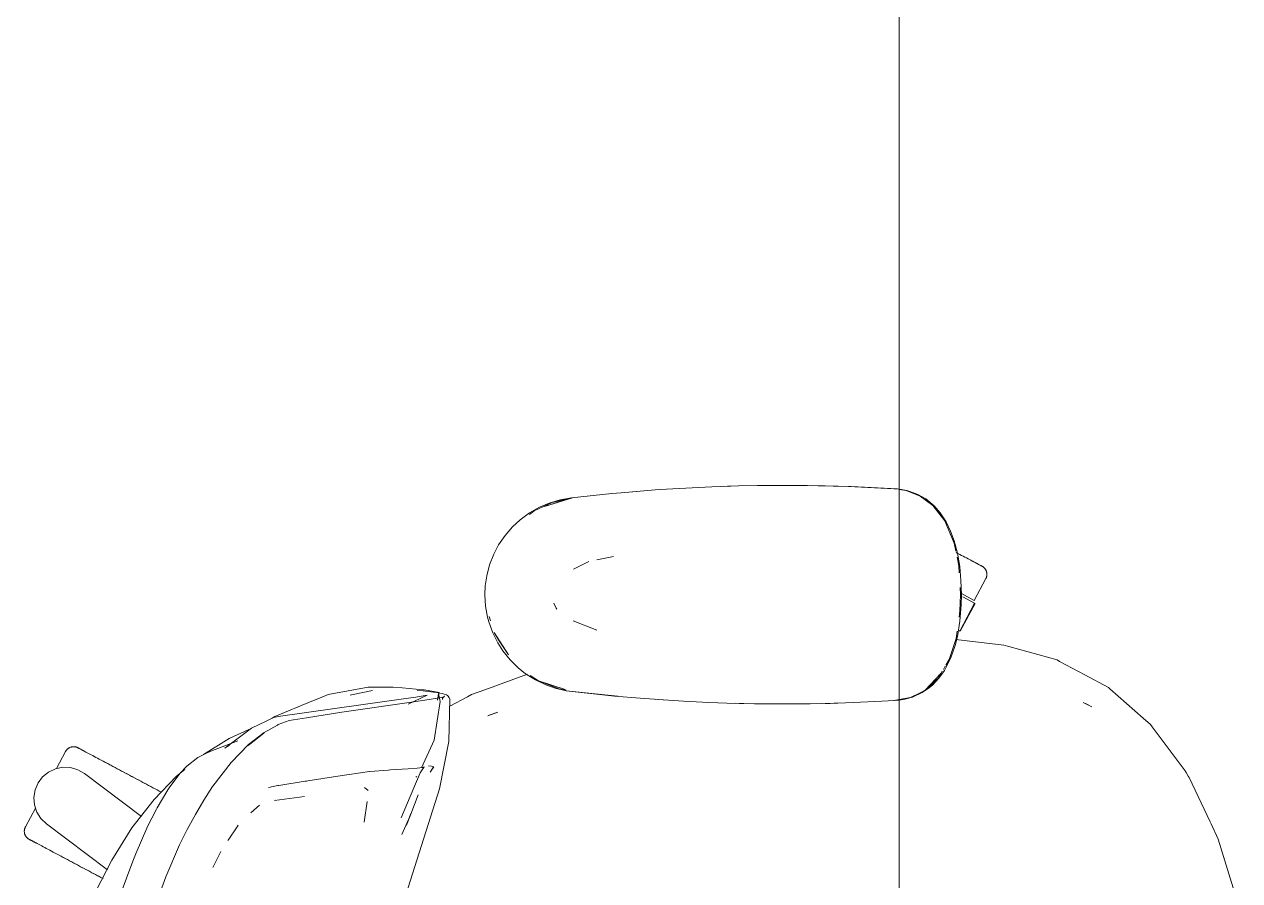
# Model space of a CAD drawing. Header units: millimetres. Extents: x 155927 to 326028, y -36033 to 97293.
# Drawn here: x 221477 to 222016, y 33320 to 33700 of the extents above; entities that cross this region are included whole.
import ezdxf

# ---------------------------------------------------------------- set-up
doc = ezdxf.new("R2010")
doc.units = ezdxf.units.MM
doc.header["$MEASUREMENT"] = 0
doc.layers.add('G-IMPT', color=8, linetype='CONTINUOUS', lineweight=9)
doc.layers.add('I-FURN', color=8, linetype='CONTINUOUS', lineweight=9)

msp = doc.modelspace()

# ---------------------------------------------------------------- linework, layer by layer
at = {"layer": 'G-IMPT'}
for p, q in [((221741.88, 33492.08), (221737.75, 33491.73)), ((221756.94, 33493.32), (221741.88, 33492.08)), ((221748.75, 33492.67), (221747.08, 33492.5)), ((221756.94, 33493.32), (221762.02, 33493.65)), ((221762.02, 33493.65), (221776.16, 33494.46)), ((221782.19, 33494.71), (221776.16, 33494.46)), ((221782.19, 33494.71), (221793.95, 33495.1)), ((221787.07, 33494.85), (221789.01, 33494.96)), ((221789.01, 33494.96), (221790.5, 33494.98)), ((221802.36, 33495.27), (221793.95, 33495.1)), ((221802.36, 33495.27), (221813.16, 33495.35)), ((221802.36, 33495.27), (221822.55, 33495.31)), ((221802.36, 33495.27), (221832.38, 33495.15)), ((221832.38, 33495.15), (221813.16, 33495.35)), ((221822.44, 33495.27), (221824.59, 33495.29)), ((221822.55, 33495.31), (221832.38, 33495.15)), ((221822.55, 33495.31), (221843.94, 33494.81)), ((221822.55, 33495.31), (221842.74, 33494.85)), ((221824.59, 33495.29), (221826.5, 33495.22)), ((221832.38, 33495.15), (221843.94, 33494.81)), ((221843.94, 33494.81), (221842.74, 33494.85)), ((221842.74, 33494.85), (221864.52, 33493.76)), ((221842.74, 33494.85), (221862.91, 33493.87)), ((221843.94, 33494.81), (221864.52, 33493.76)), ((221864.52, 33493.76), (221862.91, 33493.87)), ((221864.52, 33493.76), (221866.17, 33493.51)), ((221868.38, 33493.04), (221865.21, 33493.52)), ((221868.56, 33493.06), (221866.17, 33493.51)), ((221868.38, 33493.04), (221874.58, 33490.63)), ((221868.56, 33493.06), (221869.91, 33492.7)), ((221873.55, 33491.3), (221869.91, 33492.7)), ((221711.37, 33487.78), (221703.3, 33484.04)), ((221705.68, 33485.65), (221709.92, 33487.46)), ((221720.34, 33489.82), (221707.87, 33485.99)), ((221707.87, 33485.99), (221717.02, 33488.91)), ((221709.92, 33487.46), (221714.78, 33488.93)), ((221711.37, 33487.78), (221719.77, 33489.7)), ((221719.82, 33489.82), (221714.78, 33488.93)), ((221720.34, 33489.82), (221717.02, 33488.91)), ((221737.75, 33491.73), (221719.82, 33489.82)), ((221873.55, 33491.3), (221876.98, 33489.34)), ((221874.58, 33490.63), (221880.2, 33486.47)), ((221876.98, 33489.34), (221880.72, 33486.27)), ((221697.15, 33480.14), (221701.24, 33483.14)), ((221701.19, 33482.45), (221703.3, 33484.04)), ((221705.68, 33485.65), (221701.24, 33483.14)), ((221880.2, 33486.47), (221885.42, 33479.68)), ((221883.39, 33483.23), (221880.72, 33486.27)), ((221886.04, 33479.18), (221883.39, 33483.23)), ((221690.39, 33473.14), (221693.71, 33476.98)), ((221697.15, 33480.14), (221693.71, 33476.98)), ((221885.42, 33479.68), (221887.26, 33475.28)), ((221886.04, 33479.18), (221888.03, 33475.11)), ((221687.56, 33468.98), (221690.39, 33473.14)), ((221889.59, 33469.66), (221887.26, 33475.28)), ((221889.61, 33470.77), (221888.03, 33475.11)), ((221889.61, 33470.77), (221891.04, 33465.29)), ((221687.56, 33468.98), (221685.37, 33464.81)), ((221889.59, 33469.66), (221890.3, 33466.2)), ((221892.04, 33459.36), (221891.04, 33465.29)), ((221682.28, 33455.23), (221683.54, 33460.1)), ((221685.37, 33464.81), (221683.54, 33460.1)), ((221720.71, 33458.25), (221727.49, 33461.52)), ((221738.54, 33463.86), (221731.1, 33462.28)), ((221890.86, 33463.45), (221891.63, 33459.7)), ((221891.63, 33459.7), (221891.82, 33456.49)), ((221682.28, 33455.23), (221681.63, 33450.72)), ((221892.04, 33459.36), (221892.61, 33453.21)), ((221681.46, 33446.87), (221681.63, 33450.72)), ((221892.22, 33449.98), (221892.41, 33446.87)), ((221892.79, 33446.87), (221892.61, 33453.21)), ((221681.46, 33446.87), (221681.75, 33441.83)), ((221892.18, 33439.71), (221892.41, 33446.87)), ((221892.7, 33442.37), (221892.79, 33446.87)), ((221681.75, 33441.83), (221682.63, 33436.88)), ((221712.07, 33443.05), (221713.09, 33440.82)), ((221713.09, 33440.82), (221713.38, 33440.37)), ((221892.18, 33439.71), (221891.79, 33436.93)), ((221892.7, 33442.37), (221892.12, 33435.05)), ((221682.63, 33436.88), (221683.2, 33434.76)), ((221684.91, 33429.98), (221683.2, 33434.76)), ((221684, 33435.19), (221683.38, 33437.22)), ((221731.04, 33431.15), (221720.61, 33435.3)), ((221891.01, 33428.29), (221892.12, 33435.05)), ((221684.91, 33429.98), (221687.15, 33425.47)), ((221685.56, 33430.08), (221687.72, 33426.4)), ((221685.56, 33430.08), (221691.88, 33420.13)), ((221890.46, 33427.45), (221887.43, 33418.06)), ((221890.03, 33424.36), (221891.01, 33428.29)), ((221890.92, 33430.74), (221890.46, 33427.45)), ((221687.15, 33425.47), (221689.42, 33421.93)), ((221687.72, 33426.4), (221691.88, 33420.13)), ((221890.03, 33424.36), (221888.29, 33419.27)), ((221890.34, 33426.94), (221911.61, 33424.53)), ((221913.88, 33423.89), (221911.61, 33424.53)), ((221913.88, 33423.89), (221935.22, 33417.89)), ((221692.61, 33417.95), (221689.42, 33421.93)), ((221692.61, 33417.95), (221696.21, 33414.4)), ((221887.43, 33418.06), (221885.96, 33415.6)), ((221888.29, 33419.27), (221886.08, 33414.64)), ((221935.22, 33417.89), (221936.33, 33417.29)), ((221936.33, 33417.29), (221947.57, 33411.28)), ((221700.41, 33411.66), (221681.47, 33404.72)), ((221696.21, 33414.4), (221699.52, 33411.78)), ((221703.84, 33409.05), (221699.52, 33411.78)), ((221883.66, 33411.84), (221876.75, 33404.45)), ((221883.66, 33411.84), (221882.38, 33410.37)), ((221884.35, 33412.91), (221882.46, 33409.75)), ((221882.83, 33409.81), (221885.28, 33413.26)), ((221885.68, 33415.14), (221884.82, 33413.69)), ((221886.08, 33414.64), (221885.28, 33413.26)), ((221947.57, 33411.28), (221958.01, 33405.69)), ((221629.69, 33405.82), (221612, 33402.58)), ((221629.69, 33405.82), (221636.66, 33405.84)), ((221636.66, 33405.84), (221640.83, 33405.84)), ((221644.79, 33405.5), (221640.83, 33405.84)), ((221705.17, 33408.66), (221701.59, 33411.08)), ((221703.84, 33409.05), (221708.42, 33406.86)), ((221714.39, 33405.05), (221705.17, 33408.66)), ((221705.17, 33408.66), (221707.87, 33407.75)), ((221705.17, 33408.66), (221717.02, 33404.84)), ((221707.87, 33407.75), (221717.02, 33404.84)), ((221708.42, 33406.86), (221712.56, 33405.41)), ((221882.46, 33409.75), (221876.75, 33404.45)), ((221876.75, 33404.45), (221879.17, 33406.68)), ((221879.97, 33406.76), (221878.64, 33405.63)), ((221882.24, 33410.22), (221879.17, 33406.68)), ((221879.97, 33406.76), (221882.83, 33409.81)), ((221604.77, 33399.59), (221608.14, 33400.98)), ((221612, 33402.58), (221608.14, 33400.98)), ((221622.25, 33402.36), (221621.68, 33402.21)), ((221631.56, 33404.41), (221622.25, 33402.36)), ((221637.97, 33399.63), (221648.64, 33401.07)), ((221654.11, 33404.7), (221644.79, 33405.5)), ((221655.82, 33402.26), (221647.42, 33398.27)), ((221649.93, 33401.29), (221648.64, 33401.07)), ((221649.93, 33401.29), (221654.96, 33402.12)), ((221653.94, 33404.18), (221651.35, 33404.39)), ((221658.63, 33403.66), (221653.94, 33404.18)), ((221654.11, 33404.7), (221654.58, 33404.66)), ((221654.58, 33404.66), (221658.83, 33403.84)), ((221655.82, 33402.26), (221654.96, 33402.12)), ((221663.06, 33401.46), (221656.79, 33400.35)), ((221659.24, 33403.59), (221658.63, 33403.66)), ((221658.83, 33403.84), (221661.16, 33403.4)), ((221659.24, 33403.59), (221662.52, 33403.05)), ((221660.43, 33400.12), (221661.16, 33403.4)), ((221660.43, 33400.12), (221660.92, 33402.99)), ((221660.92, 33402.99), (221661.61, 33399.41)), ((221662.44, 33401.29), (221663.54, 33401.85)), ((221662.44, 33401.29), (221663.06, 33401.46)), ((221664.39, 33402.5), (221662.52, 33403.05)), ((221662.63, 33400.42), (221662.71, 33400.92)), ((221663.03, 33401.46), (221662.71, 33400.92)), ((221663.03, 33401.46), (221663.54, 33401.85)), ((221664.39, 33402.5), (221664.92, 33402.18)), ((221664.92, 33402.18), (221665.3, 33401.68)), ((221665.9, 33400.65), (221665.3, 33401.68)), ((221665.43, 33401.06), (221665.3, 33401.68)), ((221665.3, 33401.68), (221665.32, 33401.61)), ((221665.43, 33401.06), (221665.32, 33401.61)), ((221665.52, 33381.66), (221665.9, 33400.65)), ((221665.84, 33397.46), (221673.74, 33401.6)), ((221673.74, 33401.6), (221675.5, 33402.53)), ((221681.47, 33404.72), (221675.5, 33402.53)), ((221717.52, 33404.26), (221712.56, 33405.41)), ((221717.44, 33404.47), (221714.39, 33405.05)), ((221717.52, 33404.26), (221740.47, 33401.8)), ((221717.52, 33404.26), (221720.34, 33403.92)), ((221717.52, 33404.26), (221738.96, 33401.9)), ((221740.47, 33401.8), (221720.34, 33403.92)), ((221738.96, 33401.9), (221750.35, 33400.92)), ((221760.64, 33400.19), (221750.35, 33400.92)), ((221758.6, 33400.32), (221757.18, 33400.46)), ((221870.26, 33401.24), (221865.21, 33400.3)), ((221867.15, 33400.37), (221871.1, 33401.44)), ((221874.52, 33403.35), (221870.26, 33401.24)), ((221875.42, 33403.43), (221871.1, 33401.44)), ((221874.52, 33403.35), (221876.75, 33404.45)), ((221875.42, 33403.43), (221878.64, 33405.63)), ((221958.67, 33405.11), (221958.01, 33405.69)), ((221973.46, 33392.09), (221958.67, 33405.11)), ((221588.32, 33392.8), (221604.77, 33399.59)), ((221637.97, 33399.63), (221590.76, 33392.96)), ((221648.94, 33399.24), (221618.06, 33394.69)), ((221656.79, 33400.35), (221648.94, 33399.24)), ((221658.89, 33382.36), (221661.61, 33399.41)), ((221758.6, 33400.32), (221760.5, 33400.23)), ((221760.64, 33400.19), (221769.51, 33399.63)), ((221780.82, 33399.09), (221769.51, 33399.63)), ((221780.82, 33399.09), (221788.7, 33398.79)), ((221801, 33398.5), (221788.7, 33398.79)), ((221792.57, 33398.71), (221794.23, 33398.64)), ((221794.23, 33398.64), (221796.3, 33398.64)), ((221801, 33398.5), (221806.47, 33398.43)), ((221821.19, 33398.42), (221806.47, 33398.43)), ((221825.7, 33398.47), (221821.19, 33398.42)), ((221825.7, 33398.47), (221841.37, 33398.85)), ((221832.42, 33398.65), (221834.64, 33398.65)), ((221837.97, 33398.79), (221834.64, 33398.65)), ((221841.37, 33398.85), (221844.91, 33398.97)), ((221857.47, 33399.59), (221844.91, 33398.97)), ((221857.47, 33399.59), (221863.14, 33399.87)), ((221865.21, 33400.3), (221862.91, 33399.87)), ((221863.14, 33399.87), (221865.21, 33400.13)), ((221865.21, 33400.13), (221867.15, 33400.37)), ((221948.41, 33398.26), (221946.82, 33399.04)), ((221950.71, 33397.08), (221946.82, 33399.04)), ((221950.71, 33397.08), (221948.41, 33398.26)), ((221584.4, 33390.74), (221577.88, 33387.7)), ((221584.4, 33390.74), (221587.77, 33392.31)), ((221587.15, 33392.03), (221588.32, 33392.8)), ((221590.76, 33392.96), (221587.77, 33392.31)), ((221594.63, 33390.99), (221589.84, 33389.24)), ((221594.63, 33390.99), (221602.3, 33392.29)), ((221618.06, 33394.69), (221602.3, 33392.29)), ((221682.78, 33393.12), (221687.24, 33394.75)), ((221682.78, 33393.12), (221683.36, 33393.38)), ((221687.24, 33394.75), (221683.36, 33393.38)), ((221973.46, 33392.09), (221976.72, 33389.22)), ((221566.17, 33378.76), (221577.88, 33387.7)), ((221576.69, 33387.03), (221568.06, 33383.05)), ((221576.4, 33380.02), (221583.35, 33385.41)), ((221583.58, 33385.74), (221576.61, 33380.32)), ((221583.35, 33385.41), (221579.98, 33382.82)), ((221583.58, 33385.74), (221589.41, 33389.03)), ((221589.41, 33389.03), (221589.84, 33389.24)), ((221977.44, 33388.25), (221976.72, 33389.22)), ((221992.01, 33368.75), (221977.44, 33388.25)), ((221568.06, 33383.05), (221556.62, 33375.93)), ((221571.83, 33381.99), (221559.92, 33377.49)), ((221566.17, 33378.76), (221568.21, 33379.92)), ((221568.88, 33372.42), (221576.61, 33380.32)), ((221576.4, 33380.02), (221579.98, 33382.82)), ((221658.89, 33382.36), (221653.28, 33370.01)), ((221665.52, 33381.66), (221661.32, 33360.71)), ((221554.12, 33374.62), (221549.26, 33370.76)), ((221554.12, 33374.62), (221555.26, 33375.24)), ((221555.26, 33375.24), (221557.7, 33376.41)), ((221557.7, 33376.41), (221559.92, 33377.49)), ((221544.69, 33366.32), (221548.37, 33369.32)), ((221549.26, 33370.76), (221546.36, 33367.74)), ((221568.88, 33372.42), (221560.86, 33361.98)), ((221616.24, 33366.35), (221630.3, 33368.38)), ((221630.38, 33368.39), (221630.3, 33368.38)), ((221630.38, 33368.39), (221638.63, 33369.01)), ((221638.63, 33369.01), (221639.61, 33369.08)), ((221639.61, 33369.08), (221647.47, 33369.64)), ((221647.47, 33369.64), (221651.35, 33369.94)), ((221651.43, 33369.94), (221651.35, 33369.94)), ((221651.43, 33369.94), (221653.81, 33370.24)), ((221654.54, 33370.53), (221652.78, 33367.86)), ((221653.82, 33370.24), (221653.81, 33370.24)), ((221653.82, 33370.24), (221654.54, 33370.53)), ((221656.46, 33371), (221657.81, 33370.83)), ((221657.16, 33368.07), (221658.69, 33370.55)), ((221658.75, 33370.54), (221657.16, 33368.07)), ((221658.69, 33370.55), (221657.2, 33368.09)), ((221657.81, 33370.83), (221658.69, 33370.55)), ((221658.75, 33370.54), (221658.69, 33370.55)), ((221992.01, 33368.75), (221992.47, 33367.98)), ((221544.69, 33366.32), (221534.74, 33356.02)), ((221546.36, 33367.74), (221541.65, 33361.61)), ((221601.76, 33364.06), (221590.04, 33362.25)), ((221601.76, 33364.06), (221602.37, 33364.15)), ((221602.88, 33364.23), (221602.37, 33364.15)), ((221616.24, 33366.35), (221602.88, 33364.23)), ((221652.78, 33367.86), (221644.35, 33347.88)), ((221651.33, 33366.14), (221650.9, 33365.87)), ((221992.47, 33367.98), (221993.41, 33366.41)), ((221993.84, 33365.7), (221993.41, 33366.41)), ((221993.84, 33365.7), (222003.1, 33346.06)), ((221536.05, 33352.32), (221540.79, 33360.32)), ((221541.65, 33361.61), (221540.79, 33360.32)), ((221556.81, 33355.63), (221560.69, 33361.73)), ((221560.69, 33361.73), (221560.86, 33361.98)), ((221585.42, 33361.3), (221587.59, 33361.76)), ((221587.59, 33361.76), (221589.57, 33362.18)), ((221601.46, 33357.38), (221588.1, 33355.6)), ((221590.04, 33362.25), (221589.57, 33362.18)), ((221629.65, 33360), (221628.01, 33361.28)), ((221645.34, 33310.47), (221661.32, 33360.71)), ((221648.64, 33349.52), (221651.9, 33357.99)), ((221524.93, 33343.42), (221534.74, 33356.02)), ((221535.75, 33351.72), (221536.05, 33352.32)), ((221556.81, 33355.63), (221553.04, 33349.4)), ((221577.61, 33350.1), (221581.51, 33353.44)), ((221588.1, 33355.6), (221588.58, 33355.74)), ((221629.29, 33355.05), (221627.89, 33345.89)), ((221629.29, 33355.05), (221629.25, 33354.7)), ((221535.75, 33351.72), (221531.74, 33343.71)), ((221549.47, 33342.61), (221553.04, 33349.4)), ((221647.62, 33347.14), (221644.58, 33340.43)), ((221648.65, 33349.73), (221646.62, 33344.61)), ((221646.63, 33344.62), (221648.65, 33349.73)), ((221648.64, 33349.52), (221646.63, 33344.62)), ((221515.95, 33329.13), (221524.93, 33343.42)), ((221531.52, 33343.27), (221526.75, 33332.31)), ((221531.52, 33343.27), (221531.74, 33343.71)), ((221549.47, 33342.61), (221546.08, 33335.88)), ((221571.33, 33343.47), (221567.84, 33338.33)), ((221571.33, 33343.47), (221572.08, 33344.57)), ((222003.1, 33346.06), (222003.53, 33345.14)), ((222006.72, 33338.38), (222003.53, 33345.14)), ((221539.9, 33321.66), (221546.08, 33335.88)), ((221567.84, 33338.33), (221567.44, 33337.76)), ((222006.72, 33338.38), (222012.05, 33321.1)), ((221526.75, 33332.31), (221525.27, 33328.63)), ((221564.31, 33332.86), (221560.76, 33325.89)), ((221508.86, 33315.35), (221515.95, 33329.13)), ((221519.67, 33313.56), (221525.27, 33328.63)), ((221534.44, 33306.78), (221539.9, 33321.66)), ((222012.05, 33321.1), (222016.24, 33307.5))]:
    msp.add_line(p, q, dxfattribs=at)
at = {"layer": 'I-FURN'}
for p, q in [((221865.21, 34211.33), (221865.21, 32611.33)), ((221865.21, 32611.33), (221865.21, 34211.33)), ((221891.27, 33465.17), (221890.43, 33465.62)), ((221892.08, 33464.74), (221891.27, 33465.17)), ((221892.87, 33464.32), (221892.08, 33464.74)), ((221893.63, 33463.92), (221892.87, 33464.32)), ((221894.37, 33463.53), (221893.63, 33463.92)), ((221895.07, 33463.15), (221894.37, 33463.53)), ((221895.75, 33462.79), (221895.07, 33463.15)), ((221896.4, 33462.44), (221895.75, 33462.79)), ((221897.02, 33462.12), (221896.4, 33462.44)), ((221897.6, 33461.81), (221897.02, 33462.12)), ((221897.29, 33461.97), (221897.86, 33461.67)), ((221898.15, 33461.51), (221897.6, 33461.81)), ((221897.86, 33461.67), (221898.39, 33461.38)), ((221898.67, 33461.24), (221898.15, 33461.51)), ((221898.39, 33461.38), (221898.89, 33461.12)), ((221899.15, 33460.98), (221898.67, 33461.24)), ((221898.89, 33461.12), (221899.36, 33460.87)), ((221899.6, 33460.75), (221899.15, 33460.98)), ((221899.36, 33460.87), (221899.79, 33460.64)), ((221900.01, 33460.53), (221899.6, 33460.75)), ((221899.79, 33460.64), (221900.18, 33460.43)), ((221900.38, 33460.33), (221900.01, 33460.53)), ((221900.18, 33460.43), (221900.54, 33460.24)), ((221900.71, 33460.15), (221900.38, 33460.33)), ((221900.54, 33460.24), (221900.86, 33460.08)), ((221901.01, 33459.99), (221900.71, 33460.15)), ((221900.86, 33460.08), (221901.14, 33459.93)), ((221901.27, 33459.86), (221901.01, 33459.99)), ((221901.14, 33459.93), (221901.38, 33459.8)), ((221901.49, 33459.74), (221901.27, 33459.86)), ((221901.38, 33459.8), (221901.58, 33459.69)), ((221901.67, 33459.64), (221901.49, 33459.74)), ((221901.58, 33459.69), (221901.74, 33459.61)), ((221901.81, 33459.57), (221901.67, 33459.64)), ((221901.74, 33459.61), (221901.86, 33459.54)), ((221901.91, 33459.51), (221901.81, 33459.57)), ((221901.86, 33459.54), (221901.94, 33459.5)), ((221901.97, 33459.48), (221901.91, 33459.51)), ((221901.94, 33459.5), (221901.98, 33459.48)), ((221901.99, 33459.47), (221901.97, 33459.48)), ((221901.98, 33459.48), (221901.99, 33459.47)), ((221901.99, 33459.47), (221902.13, 33459.39)), ((221902.13, 33459.39), (221902.27, 33459.31)), ((221902.27, 33459.31), (221902.4, 33459.22)), ((221902.4, 33459.22), (221902.53, 33459.13)), ((221902.53, 33459.13), (221902.66, 33459.03)), ((221902.66, 33459.03), (221902.78, 33458.92)), ((221902.78, 33458.92), (221902.9, 33458.81)), ((221902.9, 33458.81), (221903.01, 33458.7)), ((221903.01, 33458.7), (221903.12, 33458.58)), ((221903.12, 33458.58), (221903.23, 33458.45)), ((221903.23, 33458.45), (221903.33, 33458.33)), ((221903.33, 33458.33), (221903.42, 33458.2)), ((221903.42, 33458.2), (221903.51, 33458.06)), ((221903.51, 33458.06), (221903.59, 33457.92)), ((221903.59, 33457.92), (221903.67, 33457.78)), ((221903.67, 33457.78), (221903.74, 33457.64)), ((221903.74, 33457.64), (221903.81, 33457.49)), ((221903.81, 33454.35), (221903.75, 33454.2)), ((221903.81, 33457.49), (221903.87, 33457.34)), ((221903.87, 33454.5), (221903.81, 33454.35)), ((221903.87, 33457.34), (221903.92, 33457.19)), ((221903.93, 33454.65), (221903.87, 33454.5)), ((221903.92, 33457.19), (221903.97, 33457.04)), ((221903.97, 33454.81), (221903.93, 33454.65)), ((221903.97, 33457.04), (221904.01, 33456.88)), ((221904.01, 33454.96), (221903.97, 33454.81)), ((221904.01, 33456.88), (221904.05, 33456.72)), ((221904.05, 33455.12), (221904.01, 33454.96)), ((221904.05, 33456.72), (221904.08, 33456.56)), ((221904.08, 33455.28), (221904.05, 33455.12)), ((221904.08, 33456.56), (221904.1, 33456.4)), ((221904.1, 33455.44), (221904.08, 33455.28)), ((221904.1, 33456.4), (221904.11, 33456.24)), ((221904.12, 33455.6), (221904.1, 33455.44)), ((221904.11, 33456.24), (221904.12, 33456.08)), ((221904.12, 33456.08), (221904.13, 33455.92)), ((221904.13, 33455.76), (221904.12, 33455.6)), ((221904.13, 33455.92), (221904.13, 33455.76)), ((221898.51, 33444.34), (221903.66, 33454.02)), ((221903.68, 33454.06), (221903.66, 33454.02)), ((221903.75, 33454.2), (221903.68, 33454.06)), ((221892.88, 33447.33), (221898.51, 33444.34)), ((221893.4, 33445.92), (221898.69, 33443.11)), ((221898.69, 33443.11), (221892.12, 33430.74)), ((221892.29, 33430.65), (221898.86, 33443.01)), ((221892.12, 33430.74), (221891.62, 33431.01)), ((221496.87, 33378.8), (221497.01, 33378.89)), ((221497.01, 33378.89), (221497.15, 33378.96)), ((221497.15, 33378.96), (221497.29, 33379.04)), ((221497.29, 33379.04), (221497.44, 33379.1)), ((221497.44, 33379.1), (221497.59, 33379.16)), ((221497.59, 33379.16), (221497.74, 33379.22)), ((221497.74, 33379.22), (221497.9, 33379.26)), ((221497.9, 33379.26), (221498.05, 33379.31)), ((221498.05, 33379.31), (221498.21, 33379.34)), ((221498.21, 33379.34), (221498.37, 33379.37)), ((221498.37, 33379.37), (221498.53, 33379.39)), ((221498.53, 33379.39), (221498.69, 33379.41)), ((221498.69, 33379.41), (221498.85, 33379.42)), ((221498.85, 33379.42), (221499.01, 33379.42)), ((221499.01, 33379.42), (221499.17, 33379.42)), ((221499.17, 33379.42), (221499.33, 33379.41)), ((221499.33, 33379.41), (221499.49, 33379.39)), ((221499.49, 33379.39), (221499.65, 33379.37)), ((221499.65, 33379.37), (221499.81, 33379.34)), ((221499.81, 33379.34), (221499.97, 33379.31)), ((221499.97, 33379.31), (221500.12, 33379.27)), ((221500.12, 33379.27), (221500.28, 33379.22)), ((221500.28, 33379.22), (221500.43, 33379.17)), ((221500.43, 33379.17), (221500.58, 33379.11)), ((221500.58, 33379.11), (221500.73, 33379.04)), ((221500.73, 33379.04), (221500.87, 33378.97)), ((221500.87, 33378.97), (221500.91, 33378.95)), ((221500.91, 33378.95), (221500.93, 33378.94)), ((221500.92, 33378.95), (221500.91, 33378.95)), ((221500.96, 33378.93), (221500.92, 33378.95)), ((221500.93, 33378.94), (221500.99, 33378.91)), ((221501.04, 33378.88), (221500.96, 33378.93)), ((221500.99, 33378.91), (221501.09, 33378.86)), ((221501.16, 33378.82), (221501.04, 33378.88)), ((221501.09, 33378.86), (221501.23, 33378.78)), ((221495.46, 33377.28), (221491.43, 33369.7)), ((221495.46, 33377.28), (221495.54, 33377.43)), ((221495.54, 33377.43), (221495.62, 33377.56)), ((221495.62, 33377.56), (221495.71, 33377.7)), ((221495.71, 33377.7), (221495.81, 33377.83)), ((221495.81, 33377.83), (221495.91, 33377.95)), ((221495.91, 33377.95), (221496.01, 33378.08)), ((221496.01, 33378.08), (221496.12, 33378.19)), ((221496.12, 33378.19), (221496.23, 33378.31)), ((221496.23, 33378.31), (221496.35, 33378.42)), ((221496.35, 33378.42), (221496.48, 33378.52)), ((221496.48, 33378.52), (221496.6, 33378.62)), ((221496.6, 33378.62), (221496.73, 33378.71)), ((221496.73, 33378.71), (221496.87, 33378.8)), ((221501.32, 33378.73), (221501.16, 33378.82)), ((221501.23, 33378.78), (221501.41, 33378.68)), ((221501.52, 33378.62), (221501.32, 33378.73)), ((221501.41, 33378.68), (221501.63, 33378.57)), ((221501.76, 33378.5), (221501.52, 33378.62)), ((221501.63, 33378.57), (221501.89, 33378.43)), ((221502.04, 33378.35), (221501.76, 33378.5)), ((221501.89, 33378.43), (221502.19, 33378.27)), ((221502.36, 33378.18), (221502.04, 33378.35)), ((221502.19, 33378.27), (221502.52, 33378.09)), ((221502.72, 33377.99), (221502.36, 33378.18)), ((221502.52, 33378.09), (221502.89, 33377.9)), ((221503.11, 33377.78), (221502.72, 33377.99)), ((221502.89, 33377.9), (221503.3, 33377.68)), ((221503.54, 33377.55), (221503.11, 33377.78)), ((221503.3, 33377.68), (221503.75, 33377.44)), ((221504.01, 33377.3), (221503.54, 33377.55)), ((221503.75, 33377.44), (221504.23, 33377.18)), ((221504.51, 33377.04), (221504.01, 33377.3)), ((221504.23, 33377.18), (221504.75, 33376.91)), ((221505.04, 33376.75), (221504.51, 33377.04)), ((221504.75, 33376.91), (221505.3, 33376.62)), ((221505.61, 33376.45), (221505.04, 33376.75)), ((221505.3, 33376.62), (221505.88, 33376.31)), ((221506.21, 33376.13), (221505.61, 33376.45)), ((221506.85, 33375.79), (221506.21, 33376.13)), ((221507.51, 33375.44), (221506.85, 33375.79)), ((221508.2, 33375.07), (221507.51, 33375.44)), ((221508.93, 33374.69), (221508.2, 33375.07)), ((221509.68, 33374.29), (221508.93, 33374.69)), ((221510.45, 33373.88), (221509.68, 33374.29)), ((221511.25, 33373.45), (221510.45, 33373.88)), ((221512.08, 33373.01), (221511.25, 33373.45)), ((221485.3, 33366.04), (221487.92, 33368.17)), ((221487.92, 33368.17), (221490.97, 33369.61)), ((221490.97, 33369.61), (221494.28, 33370.28)), ((221494.28, 33370.28), (221497.65, 33370.14)), ((221497.65, 33370.14), (221500.88, 33369.2)), ((221500.88, 33369.2), (221503.8, 33367.51)), ((221512.92, 33372.56), (221512.08, 33373.01)), ((221512.32, 33372.88), (221512.46, 33372.81)), ((221512.46, 33372.81), (221513.32, 33372.35)), ((221513.79, 33372.1), (221512.92, 33372.56)), ((221513.32, 33372.35), (221514.2, 33371.89)), ((221514.68, 33371.63), (221513.79, 33372.1)), ((221514.2, 33371.89), (221515.09, 33371.41)), ((221515.59, 33371.15), (221514.68, 33371.63)), ((221515.09, 33371.41), (221516.01, 33370.92)), ((221516.51, 33370.66), (221515.59, 33371.15)), ((221516.01, 33370.92), (221516.94, 33370.43)), ((221517.45, 33370.16), (221516.51, 33370.66)), ((221516.94, 33370.43), (221517.88, 33369.93)), ((221518.4, 33369.65), (221517.45, 33370.16)), ((221517.88, 33369.93), (221518.84, 33369.42)), ((221519.36, 33369.14), (221518.4, 33369.65)), ((221518.84, 33369.42), (221519.81, 33368.9)), ((221520.34, 33368.62), (221519.36, 33369.14)), ((221519.81, 33368.9), (221520.79, 33368.38)), ((221521.32, 33368.1), (221520.34, 33368.62)), ((221520.79, 33368.38), (221521.77, 33367.86)), ((221522.31, 33367.57), (221521.32, 33368.1)), ((221481.95, 33360.24), (221483.27, 33363.34)), ((221483.27, 33363.34), (221485.3, 33366.04)), ((221503.8, 33367.51), (221529.12, 33348.43)), ((221521.77, 33367.86), (221522.77, 33367.33)), ((221523.31, 33367.04), (221522.31, 33367.57)), ((221522.77, 33367.33), (221523.77, 33366.8)), ((221524.31, 33366.51), (221523.31, 33367.04)), ((221523.77, 33366.8), (221524.77, 33366.26)), ((221525.31, 33365.98), (221524.31, 33366.51)), ((221524.77, 33366.26), (221525.78, 33365.73)), ((221526.32, 33365.44), (221525.31, 33365.98)), ((221525.78, 33365.73), (221526.78, 33365.2)), ((221527.32, 33364.91), (221526.32, 33365.44)), ((221526.78, 33365.2), (221527.78, 33364.66)), ((221528.33, 33364.37), (221527.32, 33364.91)), ((221527.78, 33364.66), (221528.79, 33364.13)), ((221529.33, 33363.84), (221528.33, 33364.37)), ((221528.79, 33364.13), (221529.78, 33363.6)), ((221530.32, 33363.31), (221529.33, 33363.84)), ((221529.78, 33363.6), (221530.77, 33363.07)), ((221531.31, 33362.79), (221530.32, 33363.31)), ((221530.77, 33363.07), (221531.76, 33362.55)), ((221532.29, 33362.27), (221531.31, 33362.79)), ((221481.4, 33356.91), (221481.95, 33360.24)), ((221531.76, 33362.55), (221532.73, 33362.03)), ((221533.25, 33361.75), (221532.29, 33362.27)), ((221532.73, 33362.03), (221533.7, 33361.52)), ((221534.21, 33361.24), (221533.25, 33361.75)), ((221533.7, 33361.52), (221534.65, 33361.01)), ((221535.16, 33360.74), (221534.21, 33361.24)), ((221534.65, 33361.01), (221535.58, 33360.51)), ((221536.08, 33360.25), (221535.16, 33360.74)), ((221535.58, 33360.51), (221536.51, 33360.02)), ((221537, 33359.76), (221536.08, 33360.25)), ((221536.51, 33360.02), (221537.41, 33359.54)), ((221537.89, 33359.29), (221537, 33359.76)), ((221482.12, 33352.2), (221477.65, 33343.79)), ((221481.67, 33353.55), (221481.4, 33356.91)), ((221482.73, 33350.35), (221481.67, 33353.55)), ((221484.53, 33347.5), (221482.73, 33350.35)), ((221486.96, 33345.15), (221484.53, 33347.5)), ((221477.18, 33342.05), (221477.19, 33342.21)), ((221477.18, 33341.89), (221477.18, 33342.05)), ((221477.18, 33341.72), (221477.18, 33341.89)), ((221477.19, 33341.56), (221477.18, 33341.72)), ((221477.19, 33342.21), (221477.2, 33342.37)), ((221477.21, 33341.4), (221477.19, 33341.56)), ((221477.2, 33342.37), (221477.23, 33342.53)), ((221477.23, 33341.24), (221477.21, 33341.4)), ((221477.23, 33342.53), (221477.25, 33342.69)), ((221477.26, 33341.09), (221477.23, 33341.24)), ((221477.25, 33342.69), (221477.29, 33342.84)), ((221477.29, 33342.84), (221477.33, 33343)), ((221477.33, 33343), (221477.38, 33343.15)), ((221477.38, 33343.15), (221477.43, 33343.31)), ((221477.43, 33343.31), (221477.49, 33343.46)), ((221477.49, 33343.46), (221477.56, 33343.6)), ((221477.56, 33343.6), (221477.63, 33343.75)), ((221477.63, 33343.75), (221477.65, 33343.79)), ((221514.03, 33324.76), (221486.96, 33345.15)), ((221477.29, 33340.93), (221477.26, 33341.09)), ((221477.33, 33340.77), (221477.29, 33340.93)), ((221477.38, 33340.62), (221477.33, 33340.77)), ((221477.44, 33340.47), (221477.38, 33340.62)), ((221477.5, 33340.32), (221477.44, 33340.47)), ((221477.56, 33340.17), (221477.5, 33340.32)), ((221477.63, 33340.03), (221477.56, 33340.17)), ((221477.71, 33339.88), (221477.63, 33340.03)), ((221477.8, 33339.75), (221477.71, 33339.88)), ((221477.88, 33339.61), (221477.8, 33339.75)), ((221477.98, 33339.48), (221477.88, 33339.61)), ((221478.08, 33339.35), (221477.98, 33339.48)), ((221478.18, 33339.23), (221478.08, 33339.35)), ((221478.29, 33339.11), (221478.18, 33339.23)), ((221478.4, 33339), (221478.29, 33339.11)), ((221478.52, 33338.89), (221478.4, 33339)), ((221478.64, 33338.78), (221478.52, 33338.89)), ((221478.77, 33338.68), (221478.64, 33338.78)), ((221478.9, 33338.59), (221478.77, 33338.68)), ((221479.04, 33338.5), (221478.9, 33338.59)), ((221479.17, 33338.41), (221479.04, 33338.5)), ((221479.31, 33338.34), (221479.17, 33338.41)), ((221479.32, 33338.33), (221479.31, 33338.34)), ((221479.31, 33338.34), (221479.33, 33338.32)), ((221479.36, 33338.31), (221479.32, 33338.33)), ((221479.33, 33338.32), (221479.39, 33338.29)), ((221479.44, 33338.27), (221479.36, 33338.31)), ((221479.39, 33338.29), (221479.49, 33338.24)), ((221479.57, 33338.2), (221479.44, 33338.27)), ((221479.49, 33338.24), (221479.63, 33338.16)), ((221479.73, 33338.12), (221479.57, 33338.2)), ((221479.63, 33338.16), (221479.81, 33338.07)), ((221479.93, 33338.01), (221479.73, 33338.12)), ((221479.81, 33338.07), (221480.03, 33337.95)), ((221480.17, 33337.88), (221479.93, 33338.01)), ((221480.03, 33337.95), (221480.29, 33337.82)), ((221480.45, 33337.73), (221480.17, 33337.88)), ((221480.29, 33337.82), (221480.59, 33337.66)), ((221480.77, 33337.56), (221480.45, 33337.73)), ((221480.59, 33337.66), (221480.93, 33337.48)), ((221481.12, 33337.37), (221480.77, 33337.56)), ((221480.93, 33337.48), (221481.3, 33337.28)), ((221481.51, 33337.17), (221481.12, 33337.37)), ((221481.3, 33337.28), (221481.71, 33337.06)), ((221481.94, 33336.94), (221481.51, 33337.17)), ((221481.71, 33337.06), (221482.15, 33336.83)), ((221482.41, 33336.69), (221481.94, 33336.94)), ((221482.15, 33336.83), (221482.64, 33336.57)), ((221482.91, 33336.42), (221482.41, 33336.69)), ((221482.64, 33336.57), (221483.15, 33336.29)), ((221483.45, 33336.14), (221482.91, 33336.42)), ((221483.15, 33336.29), (221483.7, 33336)), ((221484.02, 33335.84), (221483.45, 33336.14)), ((221483.7, 33336), (221484.29, 33335.69)), ((221484.29, 33335.69), (221484.9, 33335.36)), ((221484.9, 33335.36), (221485.55, 33335.02)), ((221485.55, 33335.02), (221486.23, 33334.66)), ((221486.23, 33334.66), (221486.94, 33334.28)), ((221486.94, 33334.28), (221487.67, 33333.89)), ((221487.67, 33333.89), (221488.43, 33333.49)), ((221488.43, 33333.49), (221489.22, 33333.07)), ((221489.22, 33333.07), (221490.03, 33332.64)), ((221490.03, 33332.64), (221490.87, 33332.19)), ((221490.87, 33332.19), (221491.73, 33331.74)), ((221491.73, 33331.74), (221492.6, 33331.27)), ((221492.6, 33331.27), (221493.5, 33330.79)), ((221493.99, 33330.53), (221493.08, 33331.01)), ((221493.5, 33330.79), (221494.41, 33330.31)), ((221494.91, 33330.04), (221493.99, 33330.53)), ((221494.41, 33330.31), (221495.34, 33329.81)), ((221495.85, 33329.54), (221494.91, 33330.04)), ((221495.34, 33329.81), (221496.29, 33329.31)), ((221496.8, 33329.04), (221495.85, 33329.54)), ((221496.29, 33329.31), (221497.24, 33328.8)), ((221497.77, 33328.52), (221496.8, 33329.04)), ((221497.24, 33328.8), (221498.21, 33328.29)), ((221498.74, 33328.01), (221497.77, 33328.52)), ((221498.21, 33328.29), (221499.19, 33327.77)), ((221499.72, 33327.48), (221498.74, 33328.01)), ((221499.19, 33327.77), (221500.18, 33327.24)), ((221500.71, 33326.96), (221499.72, 33327.48)), ((221500.18, 33327.24), (221501.17, 33326.71)), ((221501.71, 33326.43), (221500.71, 33326.96)), ((221501.17, 33326.71), (221502.17, 33326.18)), ((221502.71, 33325.89), (221501.71, 33326.43)), ((221502.17, 33326.18), (221503.17, 33325.65)), ((221503.72, 33325.36), (221502.71, 33325.89)), ((221503.17, 33325.65), (221504.18, 33325.11)), ((221504.72, 33324.83), (221503.72, 33325.36)), ((221504.18, 33325.11), (221505.18, 33324.58)), ((221505.73, 33324.29), (221504.72, 33324.83)), ((221505.18, 33324.58), (221506.19, 33324.05)), ((221506.73, 33323.76), (221505.73, 33324.29)), ((221506.19, 33324.05), (221507.19, 33323.51)), ((221507.73, 33323.23), (221506.73, 33323.76)), ((221507.19, 33323.51), (221508.19, 33322.98)), ((221508.72, 33322.7), (221507.73, 33323.23)), ((221508.19, 33322.98), (221509.18, 33322.46)), ((221509.71, 33322.17), (221508.72, 33322.7)), ((221509.18, 33322.46), (221510.16, 33321.93)), ((221510.69, 33321.65), (221509.71, 33322.17)), ((221510.16, 33321.93), (221511.14, 33321.42)), ((221511.66, 33321.14), (221510.69, 33321.65)), ((221511.14, 33321.42), (221512.1, 33320.9))]:
    msp.add_line(p, q, dxfattribs=at)

doc.saveas('drawing.dxf')
